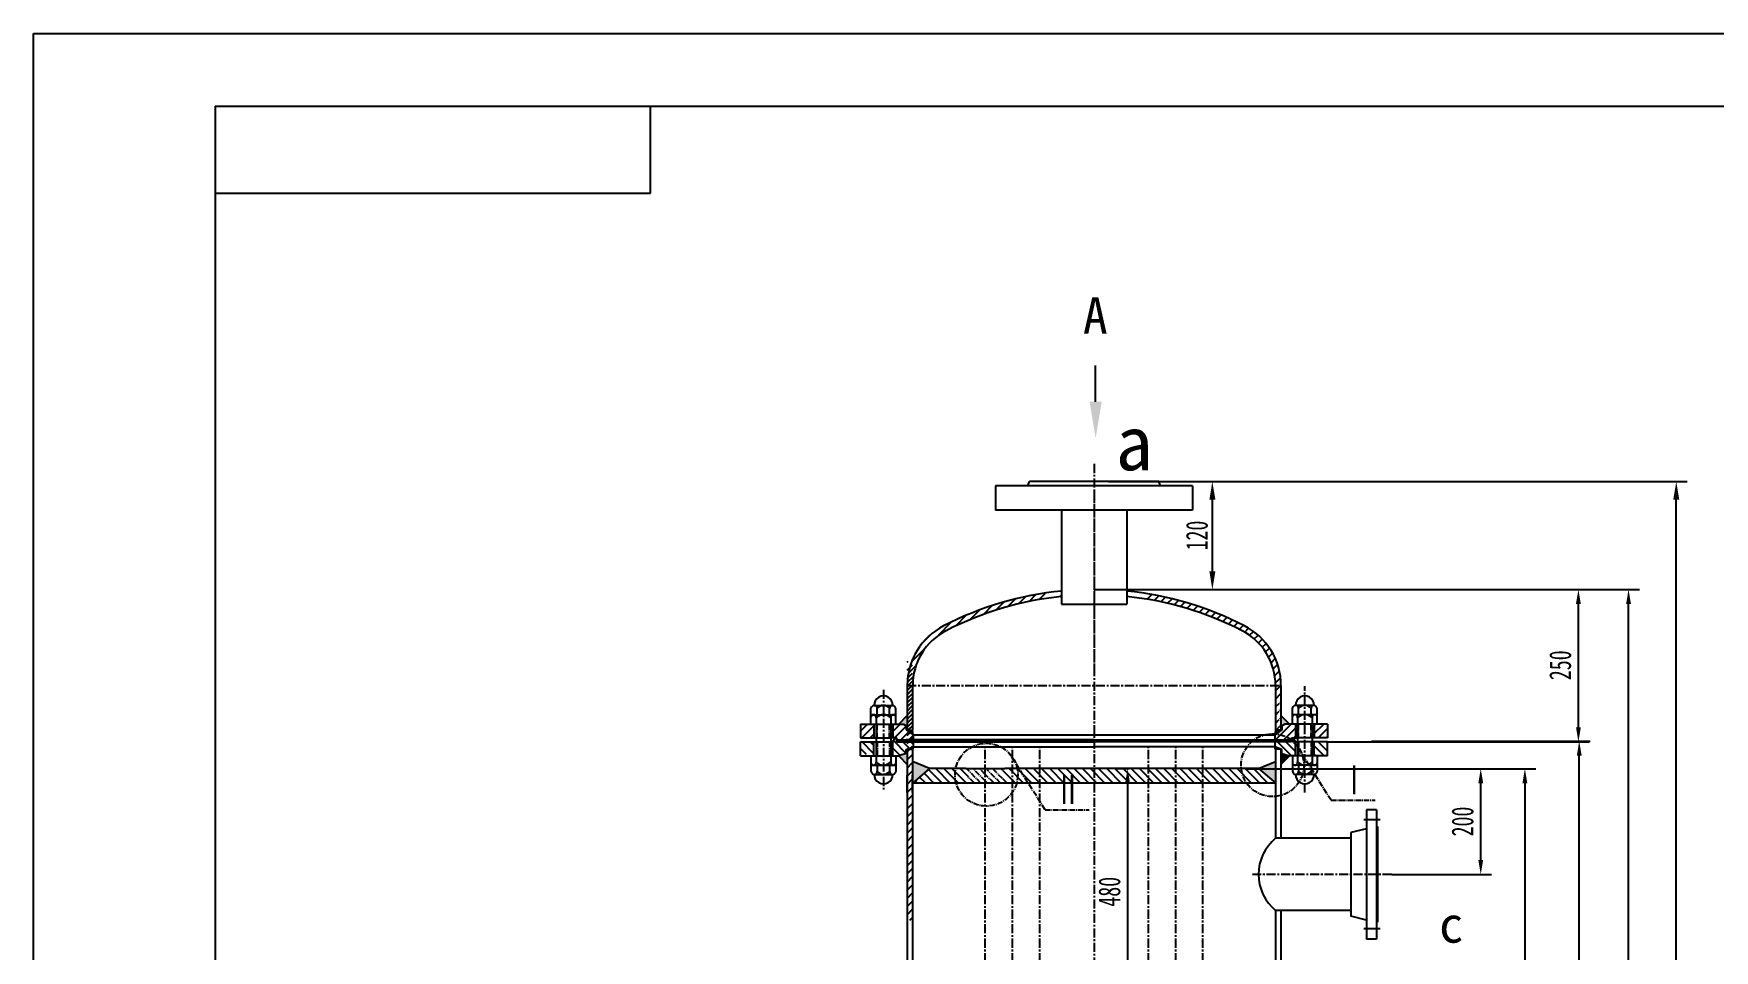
# Model space of a CAD drawing. Extents: x -3808 to -3214, y -2051 to -1631.
# Drawn here: x -3808.4 to -3576.9, y -1757.4 to -1631 of the extents above; entities that cross this region are included whole.
import ezdxf

# ---------------------------------------------------------------- set-up
doc = ezdxf.new("R2010")
doc.units = 0
doc.header["$MEASUREMENT"] = 0
for name, pattern in [('ACAD_ISO02W100', [15, 12, -3]), ('CENTER', [2, 1.25, -0.25, 0.25, -0.25]), ('CENTER2', [1.125, 0.75, -0.125, 0.125, -0.125])]:
    doc.linetypes.add(name, pattern=pattern)
doc.layers.get('0').update_dxf_attribs({"linetype": 'CONTINUOUS'})
doc.layers.get('DEFPOINTS').update_dxf_attribs({"linetype": 'CONTINUOUS'})
for name, color, linetype in [('1', 1, 'CENTER2'), ('3', 5, 'CENTER'), ('4', 4, 'CONTINUOUS'), ('BORDER', 2, 'ACAD_ISO02W100')]:
    doc.layers.add(name, color=color, linetype=linetype)
doc.styles.get("Standard").update_dxf_attribs({"font": 'SimSun.ttf', "width": 0.67})
doc.styles.add('STYLE1', font='SimSun.ttf', dxfattribs={"width": 0.67})
doc.dimstyles.new('STANDARD$0', dxfattribs={"dimscale": 8, "dimtxt": 3, "dimasz": 2, "dimexe": 1.5, "dimexo": 0, "dimgap": 1, "dimtad": 1, "dimdec": 1, "dimdsep": 46, "dimtxsty": 'STYLE1', "dimcen": 0, "dimclrd": 4, "dimclre": 4, "dimclrt": 4, "dimadec": 0, "dimazin": 0, "dimtfac": 1, "dimtdec": 4, "dimtmove": 0, "dimatfit": 0, "dimfxl": 0, "dimtolj": 1, "dimtzin": 0, "dimarcsym": 0})
pattern_1 = [(45, (-3844.4306, -2067.9234), (-0.561266, 0.561266), [])]
pattern_2 = [(135, (-3844.4306, -2067.9234), (-0.561266, -0.561266), [])]

# ---------------------------------------------------------------- blocks, each defined once
blk = doc.blocks.new('*D83')
at = {"color": 4, "linetype": 'ByBlock'}
for p, q in [((-3660.35, -1692.79), (-3644.53, -1692.79)), ((-3646.03, -1705.14), (-3646.03, -1695.29)), ((-3662.32, -1707.64), (-3644.53, -1707.64))]:
    blk.add_line(p, q, dxfattribs=at)
for points in [[(-3646.44, -1695.29), (-3645.61, -1695.29), (-3646.03, -1692.79)], [(-3646.44, -1705.14), (-3645.61, -1705.14), (-3646.03, -1707.64)]]:
    blk.add_solid(points, dxfattribs=at)
at = {"layer": 'DEFPOINTS', "color": 0, "linetype": 'ByBlock'}
for p in [(-3660.35, -1692.79), (-3646.03, -1692.79), (-3662.32, -1707.64)]:
    blk.add_point(p, dxfattribs=at)
at = {"color": 4, "linetype": 'ByBlock', "insert": (-3648.15, -1700.21), "char_height": 3, "attachment_point": 5, "rotation": 90, "style": 'STYLE1'}
blk.add_mtext('\\A1;120', dxfattribs=at)
blk = doc.blocks.new('*D84')
at = {"color": 4, "linetype": 'ByBlock'}
for p, q in [((-3657.51, -1732.34), (-3659.2, -1732.34)), ((-3657.7, -1734.34), (-3657.7, -1768.87)), ((-3655.63, -1770.87), (-3659.2, -1770.87))]:
    blk.add_line(p, q, dxfattribs=at)
for points in [[(-3658.04, -1734.34), (-3657.37, -1734.34), (-3657.7, -1732.34)], [(-3658.04, -1768.87), (-3657.37, -1768.87), (-3657.7, -1770.87)]]:
    blk.add_solid(points, dxfattribs=at)
at = {"layer": 'DEFPOINTS', "color": 0, "linetype": 'ByBlock'}
for p in [(-3657.51, -1732.34), (-3657.7, -1770.87), (-3655.63, -1770.87)]:
    blk.add_point(p, dxfattribs=at)
at = {"color": 4, "linetype": 'ByBlock', "insert": (-3660.2, -1749.3), "char_height": 3, "attachment_point": 5, "rotation": 90, "style": 'STYLE1'}
blk.add_mtext('\\A1;480', dxfattribs=at)
blk = doc.blocks.new('*D86')
at = {"color": 4, "linetype": 'ByBlock'}
for p, q in [((-3662.32, -1707.64), (-3594.09, -1707.64)), ((-3595.59, -1726.63), (-3595.59, -1709.64)), ((-3630.37, -1728.63), (-3594.09, -1728.63))]:
    blk.add_line(p, q, dxfattribs=at)
for points in [[(-3595.93, -1709.64), (-3595.26, -1709.64), (-3595.59, -1707.64)], [(-3595.93, -1726.63), (-3595.26, -1726.63), (-3595.59, -1728.63)]]:
    blk.add_solid(points, dxfattribs=at)
at = {"layer": 'DEFPOINTS', "color": 0, "linetype": 'ByBlock'}
for p in [(-3662.32, -1707.64), (-3595.59, -1707.64), (-3630.37, -1728.63)]:
    blk.add_point(p, dxfattribs=at)
at = {"color": 4, "linetype": 'ByBlock', "insert": (-3598.09, -1718.09), "char_height": 3, "attachment_point": 5, "rotation": 90, "style": 'STYLE1'}
blk.add_mtext('\\A1;250', dxfattribs=at)
blk = doc.blocks.new('*D93')
at = {"color": 4, "linetype": 'ByBlock'}
for p, q in [((-3599.64, -1707.64), (-3587.19, -1707.64)), ((-3588.69, -1910.81), (-3588.69, -1709.64)), ((-3600.34, -1912.81), (-3587.19, -1912.81))]:
    blk.add_line(p, q, dxfattribs=at)
for points in [[(-3589.02, -1709.64), (-3588.35, -1709.64), (-3588.69, -1707.64)], [(-3589.02, -1910.81), (-3588.35, -1910.81), (-3588.69, -1912.81)]]:
    blk.add_solid(points, dxfattribs=at)
at = {"layer": 'DEFPOINTS', "color": 0, "linetype": 'ByBlock'}
for p in [(-3599.64, -1707.64), (-3588.69, -1707.64), (-3600.34, -1912.81)]:
    blk.add_point(p, dxfattribs=at)
at = {"color": 4, "linetype": 'ByBlock', "insert": (-3591.19, -1824.35), "char_height": 3, "attachment_point": 5, "rotation": 90, "style": 'STYLE1'}
blk.add_mtext('\\A1;2950', dxfattribs=at)
blk = doc.blocks.new('*D94')
at = {"color": 4, "linetype": 'ByBlock'}
for p, q in [((-3644.53, -1692.79), (-3580.61, -1692.79)), ((-3582.11, -1949.39), (-3582.11, -1695.29)), ((-3590.02, -1951.89), (-3580.61, -1951.89))]:
    blk.add_line(p, q, dxfattribs=at)
for points in [[(-3582.52, -1695.29), (-3581.69, -1695.29), (-3582.11, -1692.79)], [(-3582.52, -1949.39), (-3581.69, -1949.39), (-3582.11, -1951.89)]]:
    blk.add_solid(points, dxfattribs=at)
at = {"layer": 'DEFPOINTS', "color": 0, "linetype": 'ByBlock'}
for p in [(-3644.53, -1692.79), (-3582.11, -1692.79), (-3590.02, -1951.89)]:
    blk.add_point(p, dxfattribs=at)
at = {"color": 4, "linetype": 'ByBlock', "insert": (-3584.23, -1824.28), "char_height": 3, "attachment_point": 5, "rotation": 90, "style": 'STYLE1'}
blk.add_mtext('\\A1;3525', dxfattribs=at)
blk = doc.blocks.new('*D95')
at = {"color": 4, "linetype": 'ByBlock'}
for p, q in [((-3624.12, -1728.54), (-3593.98, -1728.54)), ((-3595.48, -1889.79), (-3595.48, -1730.54)), ((-3630.15, -1891.79), (-3593.98, -1891.79))]:
    blk.add_line(p, q, dxfattribs=at)
for points in [[(-3595.81, -1730.54), (-3595.14, -1730.54), (-3595.48, -1728.54)], [(-3595.81, -1889.79), (-3595.14, -1889.79), (-3595.48, -1891.79)]]:
    blk.add_solid(points, dxfattribs=at)
at = {"layer": 'DEFPOINTS', "color": 0, "linetype": 'ByBlock'}
for p in [(-3624.12, -1728.54), (-3595.48, -1728.54), (-3630.15, -1891.79)]:
    blk.add_point(p, dxfattribs=at)
at = {"color": 4, "linetype": 'ByBlock', "insert": (-3597.98, -1817.8), "char_height": 3, "attachment_point": 5, "rotation": 90, "style": 'STYLE1'}
blk.add_mtext('\\A1;2450', dxfattribs=at)
blk = doc.blocks.new('*D100')
at = {"color": 4, "linetype": 'ByBlock'}
for p, q in [((-3641.49, -1732.34), (-3601.47, -1732.34)), ((-3602.97, -1734.34), (-3602.97, -1887.37)), ((-3641.49, -1889.37), (-3601.47, -1889.37))]:
    blk.add_line(p, q, dxfattribs=at)
for points in [[(-3603.3, -1734.34), (-3602.63, -1734.34), (-3602.97, -1732.34)], [(-3603.3, -1887.37), (-3602.63, -1887.37), (-3602.97, -1889.37)]]:
    blk.add_solid(points, dxfattribs=at)
at = {"layer": 'DEFPOINTS', "color": 0, "linetype": 'ByBlock'}
for p in [(-3641.49, -1732.34), (-3641.49, -1889.37), (-3602.97, -1889.37)]:
    blk.add_point(p, dxfattribs=at)
at = {"color": 4, "linetype": 'ByBlock', "insert": (-3605.47, -1813.14), "char_height": 3, "attachment_point": 5, "rotation": 90, "style": 'STYLE1'}
blk.add_mtext('\\A1;2310', dxfattribs=at)
blk = doc.blocks.new('*D113')
at = {"color": 4, "linetype": 'ByBlock'}
for p, q in [((-3621.32, -1732.34), (-3607.55, -1732.34)), ((-3609.05, -1744.91), (-3609.05, -1734.34)), ((-3621.32, -1746.91), (-3607.55, -1746.91))]:
    blk.add_line(p, q, dxfattribs=at)
for points in [[(-3609.38, -1734.34), (-3608.71, -1734.34), (-3609.05, -1732.34)], [(-3609.38, -1744.91), (-3608.71, -1744.91), (-3609.05, -1746.91)]]:
    blk.add_solid(points, dxfattribs=at)
at = {"layer": 'DEFPOINTS', "color": 0, "linetype": 'ByBlock'}
for p in [(-3621.32, -1732.34), (-3609.05, -1732.34), (-3621.32, -1746.91)]:
    blk.add_point(p, dxfattribs=at)
at = {"color": 4, "linetype": 'ByBlock', "insert": (-3611.55, -1739.62), "char_height": 3, "attachment_point": 5, "rotation": 90, "style": 'STYLE1'}
blk.add_mtext('\\A1;200', dxfattribs=at)

msp = doc.modelspace()

# ---------------------------------------------------------------- hatches: boundary and pattern name
at = {"layer": '1'}
h = msp.add_hatch(dxfattribs=at)
h.set_pattern_fill('ANSI31', color=256, scale=0.25, style=0)
h.set_pattern_definition([(45, (-4335.38694, -2116.3345), (-0.561266, 0.561266), [])])
h.paths.add_polyline_path([(-3669.072, -1708.145), (-3669.072, -1708.896, 0.0786203), (-3682.547, -1713.164, 0.284079), (-3687.322, -1720.89), (-3688.072, -1720.89, -0.2809523), (-3683.051, -1712.66, -0.0816021)])
h.paths.add_polyline_path([(-3688.072, -1720.89), (-3687.322, -1720.89), (-3687.322, -1724.015), (-3688.072, -1724.015)])
h = msp.add_hatch(dxfattribs=at)
h.set_pattern_fill('ANSI31', color=256, scale=0.25, style=0)
h.set_pattern_definition(pattern_1)
h.paths.add_polyline_path([(-3641.935, -1713.327), (-3641.592, -1712.66, 0.0796652), (-3655.227, -1708.199), (-3655.227, -1708.958, -0.0789936)])
h.paths.add_polyline_path([(-3637.322, -1720.89), (-3636.572, -1720.89, 0.2809523), (-3641.592, -1712.66), (-3641.935, -1713.327, -0.2809523)])
h.paths.add_polyline_path([(-3636.572, -1720.89), (-3637.322, -1720.89), (-3637.322, -1723.265), (-3636.572, -1722.878)])
h = msp.add_hatch(dxfattribs=at)
h.set_pattern_fill('ANSI31', color=256, scale=0.25, style=0)
h.set_pattern_definition([(45, (-3844.4306, -2055.8707), (-0.561266, 0.561266), [])])
h.paths.add_polyline_path([(-3687.322, -1717.259), (-3688.072, -1717.588), (-3688.072, -1734.46), (-3687.322, -1734.27)])
h.paths.add_polyline_path([(-3687.322, -1734.27), (-3688.072, -1734.46), (-3688.072, -1753.212), (-3687.322, -1753.212)])
h = msp.add_hatch(color=256, dxfattribs=at)
h.paths.add_polyline_path([(-3688.072, -1725.062), (-3688.072, -1725.006), (-3689.229, -1726.186), (-3688.586, -1726.186), (-3688.072, -1726.517)])
h.paths.add_polyline_path([(-3688.072, -1730.196), (-3689.23, -1730.562), (-3688.072, -1731.743)])
h = msp.add_hatch(dxfattribs=at)
h.set_pattern_fill('ANSI31', color=256, scale=0.25, style=0)
h.set_pattern_definition([(45, (-3844.4306, -2067.64955), (-0.561266, 0.561266), [])])
h.paths.add_polyline_path([(-3687.322, -1724.788), (-3687.322, -1723.56), (-3688.072, -1723.56), (-3688.072, -1726.776), (-3687.322, -1726.776)])
h = msp.add_hatch(color=256, dxfattribs=at)
h.paths.add_polyline_path([(-3636.572, -1725.006), (-3636.572, -1726.517), (-3636.057, -1726.186), (-3635.414, -1726.186)])
h.paths.add_polyline_path([(-3635.413, -1730.562), (-3636.572, -1730.562), (-3636.572, -1731.743)])
h = msp.add_hatch(dxfattribs=at)
h.set_pattern_fill('ANSI31', color=256, scale=0.25, style=0)
h.set_pattern_definition(pattern_1)
h.paths.add_polyline_path([(-3688.197, -1726.985), (-3688.197, -1726.437), (-3688.586, -1726.186), (-3690.049, -1726.186), (-3690.049, -1728.091), (-3689.5, -1728.091), (-3689.5, -1728.352), (-3687.23, -1728.352), (-3687.23, -1727.693)])
h.paths.add_polyline_path([(-3692.656, -1728.091), (-3692.656, -1726.186), (-3694.494, -1726.186), (-3694.494, -1728.091)])
for points in [[(-3687.322, -1727.05), (-3688.072, -1727.05), (-3688.072, -1726.517), (-3688.197, -1726.437), (-3688.197, -1726.985), (-3687.23, -1727.693)], [(-3637.413, -1727.693), (-3636.447, -1726.985), (-3636.447, -1726.437), (-3636.572, -1726.517), (-3636.572, -1727.05), (-3637.322, -1727.05)], [(-3636.572, -1730.196), (-3636.572, -1731.743), (-3635.413, -1730.562)]]:
    msp.add_hatch(color=256, dxfattribs=at).paths.add_polyline_path(points)
h = msp.add_hatch(dxfattribs=at)
h.set_pattern_fill('ANSI31', color=256, scale=0.25, style=0)
h.set_pattern_definition(pattern_1)
h.paths.add_polyline_path([(-3631.987, -1728.091), (-3630.149, -1728.091), (-3630.149, -1726.186), (-3631.987, -1726.186)])
h.paths.add_polyline_path([(-3634.594, -1726.186), (-3635.005, -1726.186), (-3636.057, -1726.186), (-3636.447, -1726.437), (-3636.447, -1726.985), (-3637.413, -1727.75), (-3637.413, -1728.352), (-3635.144, -1728.352), (-3635.144, -1728.091), (-3634.594, -1728.091)])
h = msp.add_hatch(dxfattribs=at)
h.set_pattern_fill('ANSI31', color=256, scale=0.25, angle=90, style=0)
h.set_pattern_definition(pattern_2)
h.paths.add_polyline_path([(-3687.23, -1728.63), (-3689.5, -1728.63), (-3689.5, -1728.091), (-3689.737, -1728.091), (-3690.049, -1728.63), (-3690.049, -1730.562), (-3689.23, -1730.562), (-3688.197, -1730.235), (-3688.197, -1729.695), (-3687.23, -1729.312)])
h.paths.add_polyline_path([(-3692.656, -1728.63), (-3694.494, -1728.63), (-3694.494, -1730.487), (-3692.656, -1730.221)])
h = msp.add_hatch(dxfattribs=at)
h.set_pattern_fill('ANSI37', color=256, scale=0.1, style=0)
h.set_pattern_definition([(135, (-3480.21247, -2067.92336), (0.2245064, 0.2245064), []), (45, (-3480.21247, -2067.92336), (0.2245064, -0.2245064), [])])
h.paths.add_polyline_path([(-3689.5, -1728.352), (-3687.23, -1728.352), (-3687.23, -1728.63), (-3689.5, -1728.63)])
h = msp.add_hatch(color=256, dxfattribs=at)
h.paths.add_polyline_path([(-3687.322, -1729.646), (-3687.23, -1729.312), (-3688.072, -1729.646)])
h.paths.add_polyline_path([(-3688.072, -1729.646), (-3688.197, -1729.695), (-3688.197, -1730.235), (-3688.072, -1730.196)])
h = msp.add_hatch(dxfattribs=at)
h.set_pattern_fill('ANSI31', color=256, scale=0.25, angle=90, style=0)
h.set_pattern_definition(pattern_2)
h.paths.add_polyline_path([(-3635.413, -1730.562), (-3634.594, -1730.562), (-3634.594, -1728.63), (-3634.906, -1728.091), (-3635.144, -1728.091), (-3635.144, -1728.63), (-3637.413, -1728.63), (-3637.413, -1729.312), (-3636.447, -1729.695), (-3636.447, -1730.235)])
h.paths.add_polyline_path([(-3631.987, -1730.562), (-3630.149, -1730.562), (-3630.149, -1728.63), (-3631.987, -1728.63)])
h = msp.add_hatch(dxfattribs=at)
h.set_pattern_fill('ANSI37', color=256, scale=0.1, style=0)
h.set_pattern_definition([(45, (-3844.4306, -2067.92336), (-0.2245064, 0.2245064), []), (135, (-3844.4306, -2067.92336), (-0.2245064, -0.2245064), [])])
h.paths.add_polyline_path([(-3637.413, -1728.352), (-3637.413, -1728.63), (-3635.144, -1728.63), (-3635.144, -1728.352)])
h = msp.add_hatch(color=256, dxfattribs=at)
h.paths.add_polyline_path([(-3636.572, -1729.646), (-3637.413, -1729.312), (-3637.322, -1729.646)])
h.paths.add_polyline_path([(-3636.572, -1730.196), (-3636.447, -1730.235), (-3636.447, -1729.695), (-3636.572, -1729.646)])
h = msp.add_hatch(color=256, dxfattribs=at)
h.paths.add_polyline_path([(-3687.322, -1734.337), (-3687.072, -1734.337), (-3687.072, -1734.087), (-3684.986, -1732.337), (-3687.322, -1731.337)])
h.paths.add_polyline_path([(-3639.657, -1732.337), (-3637.572, -1734.087), (-3637.572, -1734.337), (-3637.322, -1734.337), (-3637.322, -1731.337)])
h = msp.add_hatch(dxfattribs=at)
h.set_pattern_fill('ANSI31', color=256, scale=0.25, angle=90, style=0)
h.set_pattern_definition([(135, (-4165.4668, -2024.4451), (-0.561266, -0.561266), [])])
h.paths.add_polyline_path([(-3679.697, -1734.337), (-3679.697, -1732.65), (-3680.009, -1732.337), (-3684.986, -1732.337), (-3687.072, -1734.087), (-3687.072, -1734.337)])
h.paths.add_polyline_path([(-3674.947, -1734.337), (-3673.572, -1734.337), (-3673.572, -1732.337), (-3674.634, -1732.337), (-3674.947, -1732.65)])
h.paths.add_polyline_path([(-3669.822, -1734.337), (-3669.822, -1732.337), (-3673.572, -1732.337), (-3673.572, -1734.337)])
h.paths.add_polyline_path([(-3662.322, -1734.337), (-3662.322, -1732.337), (-3669.822, -1732.337), (-3669.822, -1734.337)])
h.paths.add_polyline_path([(-3654.822, -1734.337), (-3654.822, -1732.337), (-3662.322, -1732.337), (-3662.322, -1734.337)])
h.paths.add_polyline_path([(-3654.822, -1732.337), (-3654.822, -1734.337), (-3651.072, -1734.337), (-3651.072, -1732.337)])
h.paths.add_polyline_path([(-3651.072, -1732.337), (-3651.072, -1734.337), (-3647.322, -1734.337), (-3647.322, -1732.337)])
h.paths.add_polyline_path([(-3637.572, -1734.337), (-3637.572, -1734.087), (-3639.657, -1732.337), (-3647.322, -1732.337), (-3647.322, -1734.337)])

# ---------------------------------------------------------------- linework, layer by layer
at = {"color": 7}
for p, q in [((-3662.112, -1681.783), (-3662.112, -1676.783)), ((-3688.072, -1725.062), (-3688.072, -1727.05)), ((-3687.322, -1725.062), (-3687.322, -1727.05)), ((-3637.322, -1725.062), (-3637.322, -1727.05)), ((-3636.572, -1725.062), (-3636.572, -1727.05)), ((-3694.494, -1726.186), (-3688.586, -1726.186)), ((-3694.494, -1726.186), (-3694.494, -1728.091)), ((-3692.656, -1726.186), (-3692.656, -1728.091)), ((-3690.049, -1726.186), (-3690.049, -1728.091)), ((-3688.586, -1726.186), (-3688.072, -1726.517)), ((-3688.197, -1726.437), (-3688.197, -1726.985)), ((-3688.197, -1726.437), (-3688.197, -1726.985)), ((-3688.197, -1726.985), (-3687.23, -1727.693)), ((-3636.447, -1726.985), (-3637.413, -1727.693)), ((-3636.057, -1726.186), (-3636.572, -1726.517)), ((-3636.447, -1726.437), (-3636.447, -1726.985)), ((-3636.447, -1726.437), (-3636.447, -1726.985)), ((-3630.149, -1726.186), (-3636.057, -1726.186)), ((-3634.594, -1726.186), (-3634.594, -1728.091)), ((-3631.987, -1726.186), (-3631.987, -1728.091)), ((-3630.149, -1726.186), (-3630.149, -1728.091)), ((-3694.494, -1728.091), (-3692.361, -1728.091)), ((-3694.494, -1728.63), (-3692.361, -1728.63)), ((-3694.494, -1730.562), (-3694.494, -1728.63)), ((-3692.656, -1730.562), (-3692.656, -1728.63)), ((-3689.5, -1728.091), (-3690.344, -1728.091)), ((-3690.049, -1728.63), (-3690.344, -1728.63)), ((-3690.049, -1728.63), (-3689.737, -1728.091)), ((-3690.049, -1730.562), (-3690.049, -1728.63)), ((-3689.5, -1728.63), (-3689.5, -1728.091)), ((-3662.322, -1728.352), (-3688.197, -1728.352)), ((-3688.197, -1729.695), (-3687.23, -1729.312)), ((-3688.197, -1730.244), (-3688.197, -1729.695)), ((-3687.23, -1727.693), (-3637.413, -1727.693)), ((-3687.23, -1727.693), (-3687.23, -1728.352)), ((-3687.23, -1728.352), (-3687.23, -1728.63)), ((-3662.322, -1728.352), (-3635.144, -1728.352)), ((-3637.413, -1727.693), (-3637.413, -1728.352)), ((-3637.413, -1728.352), (-3637.413, -1728.63)), ((-3636.447, -1729.695), (-3637.413, -1729.312)), ((-3636.447, -1730.244), (-3636.447, -1729.695)), ((-3635.144, -1728.091), (-3634.299, -1728.091)), ((-3635.144, -1728.63), (-3635.144, -1728.091)), ((-3634.594, -1728.63), (-3634.906, -1728.091)), ((-3634.594, -1728.63), (-3634.299, -1728.63)), ((-3634.594, -1730.562), (-3634.594, -1728.63)), ((-3630.149, -1728.091), (-3632.282, -1728.091)), ((-3630.149, -1728.63), (-3632.282, -1728.63)), ((-3631.987, -1730.562), (-3631.987, -1728.63)), ((-3630.149, -1730.562), (-3630.149, -1728.63)), ((-3694.494, -1730.562), (-3689.23, -1730.562)), ((-3688.072, -1730.196), (-3689.23, -1730.562)), ((-3636.572, -1730.196), (-3635.413, -1730.562)), ((-3630.149, -1730.562), (-3636.447, -1730.562)), ((-3688.072, -1735.625), (-3688.072, -1733.25)), ((-3687.322, -1735.625), (-3687.322, -1733.25))]:
    msp.add_line(p, q, dxfattribs=at)
for p, q in [((-3671.462, -1693.349), (-3671.227, -1692.787)), ((-3653.416, -1692.787), (-3671.227, -1692.787)), ((-3653.181, -1693.349), (-3653.416, -1692.787)), ((-3648.755, -1693.349), (-3675.888, -1693.349)), ((-3675.888, -1693.349), (-3675.888, -1696.724)), ((-3648.755, -1693.349), (-3648.755, -1696.724)), ((-3648.755, -1696.724), (-3675.888, -1696.724)), ((-3666.822, -1696.724), (-3666.822, -1709.671)), ((-3657.822, -1696.724), (-3657.822, -1709.671)), ((-3666.822, -1709.671), (-3657.822, -1709.671)), ((-3658.806, -1709.75), (-3658.806, -1709.671)), ((-3688.072, -1720.89), (-3688.072, -1727.05)), ((-3688.072, -1720.89), (-3688.072, -1727.05)), ((-3687.322, -1720.89), (-3687.322, -1727.05)), ((-3687.322, -1720.89), (-3687.322, -1727.05)), ((-3637.322, -1720.89), (-3637.322, -1727.05)), ((-3636.572, -1720.89), (-3636.572, -1727.05)), ((-3693.067, -1724.044), (-3692.94, -1723.791)), ((-3693.067, -1724.901), (-3689.638, -1724.901)), ((-3692.608, -1723.615), (-3690.101, -1723.615)), ((-3689.638, -1724.044), (-3689.765, -1723.791)), ((-3689.23, -1726.187), (-3688.072, -1725.006)), ((-3635.413, -1726.187), (-3636.572, -1725.006)), ((-3635.005, -1724.044), (-3634.878, -1723.791)), ((-3631.576, -1724.901), (-3635.005, -1724.901)), ((-3632.035, -1723.615), (-3634.542, -1723.615)), ((-3631.576, -1724.044), (-3631.703, -1723.791)), ((-3693.067, -1726.186), (-3689.638, -1726.186)), ((-3688.072, -1727.05), (-3687.322, -1727.05)), ((-3636.572, -1727.05), (-3637.322, -1727.05)), ((-3631.576, -1726.186), (-3635.005, -1726.186)), ((-3689.5, -1728.352), (-3662.322, -1728.352)), ((-3689.5, -1728.63), (-3662.322, -1728.63)), ((-3688.072, -1729.646), (-3688.072, -1765.265)), ((-3688.072, -1729.646), (-3687.322, -1729.646)), ((-3687.322, -1729.646), (-3687.322, -1765.265)), ((-3687.23, -1728.63), (-3687.23, -1729.312)), ((-3687.23, -1729.312), (-3662.322, -1729.312)), ((-3635.144, -1728.63), (-3662.322, -1728.63)), ((-3637.413, -1729.312), (-3662.322, -1729.312)), ((-3637.413, -1728.63), (-3637.413, -1729.312)), ((-3636.572, -1729.646), (-3637.322, -1729.646)), ((-3637.322, -1729.646), (-3637.322, -1741.937)), ((-3636.572, -1729.641), (-3636.572, -1741.937)), ((-3693.067, -1731.847), (-3689.638, -1731.847)), ((-3689.23, -1730.562), (-3688.072, -1731.743)), ((-3684.986, -1732.337), (-3687.322, -1731.337)), ((-3639.657, -1732.337), (-3637.322, -1731.337)), ((-3635.413, -1730.562), (-3636.572, -1731.743)), ((-3631.576, -1731.847), (-3635.005, -1731.847)), ((-3693.067, -1732.704), (-3692.94, -1732.957)), ((-3692.608, -1733.133), (-3690.101, -1733.133)), ((-3689.638, -1732.704), (-3689.765, -1732.957)), ((-3679.697, -1734.337), (-3687.322, -1734.337)), ((-3684.986, -1732.337), (-3687.072, -1734.087)), ((-3687.072, -1734.087), (-3687.072, -1734.337)), ((-3680.009, -1732.337), (-3684.986, -1732.337)), ((-3680.009, -1732.337), (-3674.634, -1732.337)), ((-3674.947, -1734.337), (-3679.697, -1734.337)), ((-3637.322, -1734.337), (-3674.947, -1734.337)), ((-3639.657, -1732.337), (-3674.634, -1732.337)), ((-3639.657, -1732.337), (-3637.572, -1734.087)), ((-3637.572, -1734.087), (-3637.572, -1734.337)), ((-3635.005, -1732.704), (-3634.878, -1732.957)), ((-3632.035, -1733.133), (-3634.542, -1733.133)), ((-3631.576, -1732.704), (-3631.703, -1732.957)), ((-3637.322, -1751.874), (-3637.322, -1800.64)), ((-3636.572, -1751.874), (-3636.572, -1800.64))]:
    msp.add_line(p, q)
at = {"ltscale": 100}
for p, q in [((-3693.067, -1726.186), (-3693.067, -1724.044)), ((-3692.21, -1724.901), (-3692.21, -1724.044)), ((-3690.496, -1724.901), (-3690.496, -1724.044)), ((-3689.638, -1726.186), (-3689.638, -1724.044)), ((-3635.005, -1726.186), (-3635.005, -1724.044)), ((-3634.148, -1724.901), (-3634.148, -1724.044)), ((-3632.433, -1724.901), (-3632.433, -1724.044)), ((-3631.576, -1726.186), (-3631.576, -1724.044)), ((-3693.067, -1730.562), (-3693.067, -1732.704)), ((-3692.21, -1731.847), (-3692.21, -1732.704)), ((-3690.496, -1731.847), (-3690.496, -1732.704)), ((-3689.638, -1730.562), (-3689.638, -1732.704)), ((-3635.005, -1730.562), (-3635.005, -1732.704)), ((-3634.148, -1731.847), (-3634.148, -1732.704)), ((-3632.433, -1731.847), (-3632.433, -1732.704)), ((-3631.576, -1730.562), (-3631.576, -1732.704))]:
    msp.add_line(p, q, dxfattribs=at)
at = {"color": 7}
for centre, radius, start, end in [((-3662.322, -1752.946), 45.306, 95.70026, 117.22868), ((-3662.322, -1752.946), 44.556, 95.79654, 117.22868), ((-3662.322, -1752.946), 45.306, 62.77132, 84.29974), ((-3662.322, -1752.946), 44.556, 62.77132, 84.20346), ((-3678.816, -1720.89), 9.255, 117.22868, 180), ((-3678.816, -1720.89), 8.505, 117.22868, 180), ((-3645.827, -1720.89), 8.505, 0, 62.77132), ((-3645.827, -1720.89), 9.255, 0, 62.77132)]:
    msp.add_arc(centre, radius, start, end, dxfattribs=at)
for centre, radius, start, end in [((-3691.353, -1723.607), 1.283, 359.49925, 180.50075), ((-3633.29, -1723.607), 1.283, 359.49925, 180.50075), ((-3692.712, -1725.259), 0.358, 348.61675, 172.50008), ((-3692.609, -1724.016), 0.4, 355.95485, 148.8212), ((-3691.361, -1726.306), 1.41, 43.83231, 134.98437), ((-3691.353, -1724.687), 1.071, 36.8699, 143.1301), ((-3690.096, -1724.016), 0.4, 31.1788, 184.04515), ((-3689.993, -1725.259), 0.358, 7.49992, 191.38325), ((-3634.65, -1725.259), 0.358, 348.61675, 172.50008), ((-3634.547, -1724.016), 0.4, 355.95485, 148.8212), ((-3633.282, -1726.306), 1.41, 45.01563, 136.16769), ((-3633.29, -1724.687), 1.071, 36.8699, 143.1301), ((-3632.034, -1724.016), 0.4, 31.1788, 184.04515), ((-3631.931, -1725.259), 0.358, 7.49992, 191.38325), ((-3692.712, -1731.489), 0.358, 187.49992, 11.38325), ((-3691.361, -1730.443), 1.41, 225.01563, 316.16769), ((-3689.993, -1731.489), 0.358, 168.61675, 352.50008), ((-3634.65, -1731.489), 0.358, 187.49992, 11.38325), ((-3633.282, -1730.443), 1.41, 223.83231, 314.98437), ((-3631.931, -1731.489), 0.358, 168.61675, 352.50008), ((-3692.609, -1732.733), 0.4, 211.1788, 4.04515), ((-3691.353, -1733.141), 1.283, 179.49925, 0.50075), ((-3691.353, -1732.062), 1.071, 216.8699, 323.1301), ((-3690.096, -1732.733), 0.4, 175.95485, 328.8212), ((-3634.547, -1732.733), 0.4, 211.1788, 4.04515), ((-3633.29, -1733.141), 1.283, 179.49925, 0.50075), ((-3633.29, -1732.062), 1.071, 216.8699, 323.1301), ((-3632.034, -1732.733), 0.4, 175.95485, 328.8212), ((-3633.232, -1746.905), 6.436, 129.45886, 230.54114)]:
    msp.add_arc(centre, radius, start, end)
msp.add_solid([(-3662.945, -1681.783), (-3661.278, -1681.783), (-3662.112, -1686.783)], dxfattribs=at)
at = {"layer": '1'}
for p, q in [((-3667.043, -1708.664), (-3666.822, -1708.443)), ((-3637.322, -1723.833), (-3636.572, -1723.092)), ((-3637.322, -1724.967), (-3636.572, -1724.173)), ((-3692.21, -1728.091), (-3692.21, -1726.186)), ((-3690.496, -1728.091), (-3690.496, -1726.186)), ((-3687.652, -1726.776), (-3687.905, -1727.05)), ((-3687.23, -1727.693), (-3687.322, -1727.05)), ((-3637.322, -1727.05), (-3637.413, -1727.693)), ((-3637.322, -1726.101), (-3636.572, -1725.307)), ((-3637.237, -1727.05), (-3636.572, -1726.346)), ((-3634.148, -1728.091), (-3634.148, -1726.186)), ((-3632.433, -1728.091), (-3632.433, -1726.186)), ((-3692.21, -1728.63), (-3692.21, -1730.562)), ((-3690.496, -1728.63), (-3690.496, -1730.562)), ((-3687.23, -1729.312), (-3687.322, -1729.646)), ((-3637.322, -1729.646), (-3637.413, -1729.312)), ((-3629.671, -1736.697), (-3634.523, -1728.982)), ((-3634.148, -1728.63), (-3634.148, -1730.562)), ((-3632.433, -1728.63), (-3632.433, -1730.562)), ((-3669.082, -1738.005), (-3673.934, -1730.29)), ((-3677.91, -1734.337), (-3679.91, -1732.337)), ((-3678.808, -1734.337), (-3679.697, -1733.449)), ((-3677.322, -1734.027), (-3679.012, -1732.337)), ((-3677.322, -1733.129), (-3678.114, -1732.337)), ((-3676.114, -1734.337), (-3677.322, -1733.129)), ((-3677.012, -1734.337), (-3677.322, -1734.027)), ((-3675.216, -1734.337), (-3677.216, -1732.337)), ((-3674.947, -1733.708), (-3676.318, -1732.337)), ((-3674.902, -1732.605), (-3675.184, -1732.337)), ((-3629.671, -1736.697), (-3623.585, -1736.697)), ((-3669.082, -1738.005), (-3662.996, -1738.005))]:
    msp.add_line(p, q, dxfattribs=at)
at = {"layer": '1', "color": 7, "linetype": 'Continuous'}
for p, q in [((-3692.361, -1725.329), (-3692.361, -1731.419)), ((-3690.344, -1725.329), (-3690.344, -1731.419)), ((-3634.299, -1725.329), (-3634.299, -1731.419)), ((-3632.282, -1725.329), (-3632.282, -1731.419)), ((-3692.361, -1728.091), (-3690.344, -1728.091)), ((-3692.361, -1728.63), (-3690.344, -1728.63)), ((-3632.282, -1728.091), (-3634.299, -1728.091)), ((-3632.282, -1728.63), (-3634.299, -1728.63))]:
    msp.add_line(p, q, dxfattribs=at)
at = {"layer": '1', "color": 1, "linetype": 'CENTER2', "ltscale": 100}
for p, q in [((-3622.913, -1739.405), (-3625.145, -1739.405)), ((-3622.913, -1754.405), (-3625.177, -1754.405))]:
    msp.add_line(p, q, dxfattribs=at)
at = {"layer": '1'}
for centre in [(-3637.748, -1731.866), (-3677.159, -1733.174)]:
    msp.add_circle(centre, 4.327, dxfattribs=at)
at = {"layer": '3'}
for p, q in [((-3662.322, -1690.351), (-3662.322, -1800.64)), ((-3662.322, -1693.961), (-3662.322, -1719.576)), ((-3691.353, -1721.483), (-3691.353, -1735.241)), ((-3688.072, -1720.89), (-3636.572, -1720.89)), ((-3633.29, -1735.603), (-3633.29, -1720.96)), ((-3677.322, -1885.015), (-3677.322, -1729.212)), ((-3673.572, -1885.015), (-3673.572, -1729.212)), ((-3669.822, -1885.015), (-3669.822, -1729.212)), ((-3654.822, -1885.015), (-3654.822, -1729.212)), ((-3651.072, -1885.015), (-3651.072, -1729.212)), ((-3647.322, -1885.015), (-3647.322, -1729.212)), ((-3621.32, -1746.905), (-3640.477, -1746.905))]:
    msp.add_line(p, q, dxfattribs=at)
at = {"layer": '4', "color": 7}
for p, q in [((-3624.787, -1737.999), (-3624.787, -1755.812)), ((-3623.412, -1737.999), (-3624.787, -1737.999)), ((-3623.412, -1737.999), (-3623.412, -1755.812)), ((-3624.787, -1740.609), (-3626.968, -1741.141)), ((-3626.968, -1741.141), (-3626.968, -1752.67)), ((-3623.287, -1740.312), (-3623.412, -1740.312)), ((-3623.287, -1740.312), (-3623.287, -1753.499)), ((-3626.968, -1741.937), (-3637.322, -1741.937)), ((-3626.968, -1751.874), (-3637.322, -1751.874)), ((-3624.787, -1753.202), (-3626.968, -1752.67)), ((-3623.287, -1753.499), (-3623.412, -1753.499)), ((-3623.412, -1755.812), (-3624.787, -1755.812))]:
    msp.add_line(p, q, dxfattribs=at)
at = {"layer": 'BORDER', "color": 1, "linetype": 'Continuous'}
for p, q in [((-3808.441, -1631.048), (-3214.441, -1631.048)), ((-3808.441, -2051.048), (-3808.441, -1631.048))]:
    msp.add_line(p, q, dxfattribs=at)
at = {"layer": 'BORDER', "color": 7, "linetype": 'Continuous'}
for p, q in [((-3783.441, -1641.048), (-3224.441, -1641.048)), ((-3783.441, -1641.048), (-3783.441, -2041.048)), ((-3723.441, -1653.048), (-3723.441, -1641.048)), ((-3783.441, -1653.048), (-3723.441, -1653.048))]:
    msp.add_line(p, q, dxfattribs=at)

# ---------------------------------------------------------------- texts
at = {"color": 7}
for s, height, p in [('A', 5, (-3663.857, -1672.39)), ('a', 7.5, (-3659.356, -1691.211))]:
    msp.add_text(s, height=height, dxfattribs=at).set_placement(p)
msp.add_text('c', height=5).set_placement((-3614.81, -1756.315))
at = {"char_height": 4, "width": 36.0518, "attachment_point": 1}
for s, insert in [('Ⅰ', (-3628.325, -1731.892)), ('Ⅱ', (-3667.736, -1733.199))]:
    msp.add_mtext(s, dxfattribs=dict(at, insert=insert))

# ---------------------------------------------------------------- dimensions: what is measured, and where the dimension line sits
at = {"layer": '1'}
for base, p1, p2, text, override, picture, middle in [((-3646.028, -1692.787), (-3662.32, -1707.64), (-3660.348, -1692.787), '120', {"dimscale": 1, "dimtxt": 3, "dimasz": 2.5, "dimexo": 0, "dimgap": 0.625, "dimtoh": 1, "dimdec": 0, "dimlfac": 8, "dimtvp": 1.5}, '*D83', (-3646.028, -1700.213)), ((-3582.107, -1692.787), (-3590.025, -1951.89), (-3644.528, -1692.787), '3525', {"dimscale": 1, "dimtxt": 3, "dimasz": 2.5, "dimexo": 0, "dimgap": 0.625, "dimtoh": 1, "dimdec": 0, "dimlfac": 8, "dimtvp": 1.5}, '*D94', (-3582.107, -1824.282)), ((-3595.593, -1707.64), (-3630.366, -1728.63), (-3662.32, -1707.64), '250', {"dimscale": 1, "dimlfac": 8}, '*D86', (-3595.593, -1718.091)), ((-3588.688, -1707.64), (-3600.342, -1912.812), (-3599.636, -1707.64), '2950', {"dimscale": 1, "dimlfac": 8}, '*D93', (-3588.688, -1824.35)), ((-3595.477, -1728.543), (-3630.149, -1891.789), (-3624.118, -1728.543), '2450', {"dimscale": 1, "dimlfac": 8}, '*D95', (-3595.477, -1817.802)), ((-3657.702, -1770.868), (-3657.513, -1732.337), (-3655.63, -1770.868), '480', {"dimscale": 1, "dimlfac": 8}, '*D84', (-3657.702, -1749.304)), ((-3602.968, -1889.371), (-3641.492, -1732.337), (-3641.492, -1889.371), '2310', {"dimscale": 1, "dimlfac": 8}, '*D100', (-3602.968, -1813.14))]:
    dim = msp.add_linear_dim(base=base, p1=p1, p2=p2, angle=90, text=text, dimstyle='STANDARD$0', override=override, dxfattribs=at)
    dim.commit()
    dim.dimension.update_dxf_attribs({"geometry": picture, "text_midpoint": middle, "dimtype": 160})
dim = msp.add_linear_dim(base=(-3609.048, -1732.337), p1=(-3621.32, -1746.905), p2=(-3621.32, -1732.337), angle=90, text='200', dimstyle='STANDARD$0', override={"dimscale": 1, "dimlfac": 8}, dxfattribs=at)
dim.commit()
dim.dimension.update_dxf_attribs({"geometry": '*D113', "text_midpoint": (-3611.548, -1739.621)})

doc.saveas('drawing.dxf')
